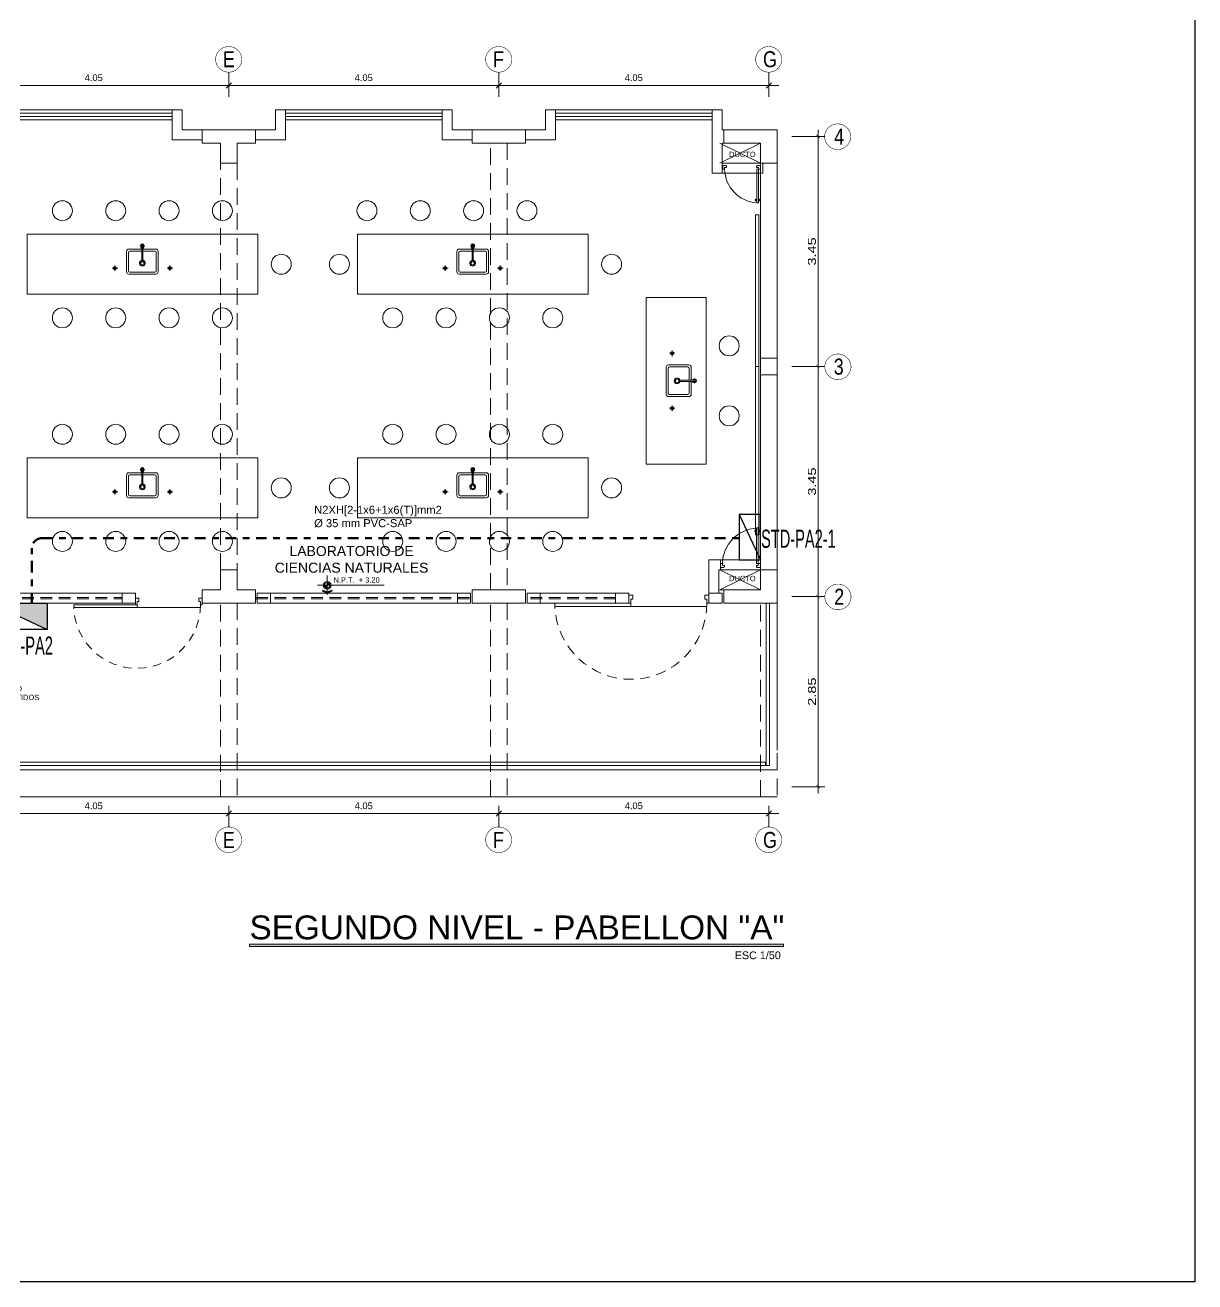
# Model space of a CAD drawing. Header units: millimetres. Extents: x 3354 to 3637, y 1117 to 1358.
# Drawn here: x 3391.95 to 3409.5, y 1208.44 to 1227.28 of the extents above; entities that cross this region are included whole.
import ezdxf

# ---------------------------------------------------------------- set-up
doc = ezdxf.new("R2010")
doc.units = ezdxf.units.MM
for name, pattern in [('DASHDOT2', [12.7, 6.35, -3.175, 0, -3.175]), ('DASHED2', [0.375, 0.25, -0.125]), ('TRAZOS2', [0.225, 0.15, -0.075])]:
    doc.linetypes.add(name, pattern=pattern)
for name, color, linetype, lineweight in [('ALIMENTADORES', 43, 'DASHDOT2', 50), ('CASCO', 252, 'Continuous', 9), ('COTAS', 7, 'Continuous', 9), ('MURO', 7, 'Continuous', 20), ('muros', 7, 'Continuous', 5), ('TABLERO', 122, 'Continuous', 25)]:
    doc.layers.add(name, color=color, linetype=linetype, lineweight=lineweight)
doc.layers.add('Efec-muebles', color=7, linetype='Continuous', lineweight=13, true_color=0x85826f)
doc.styles.add('1', font='arial.ttf')
doc.styles.add('2-SIETE', font='ARIALN.TTF', dxfattribs={"height": 0.07})
doc.styles.add('MARIA', font='arial.ttf', dxfattribs={"height": 0.12})
doc.styles.add('R60-50', font='arial.ttf', dxfattribs={"width": 1.3, "height": 0.12})
doc.styles.get("Standard").update_dxf_attribs({"font": 'arial.ttf'})
doc.styles.add('style1', font='arial.ttf')
doc.styles.add('style2', font='arial.ttf')
doc.dimstyles.new('1-50', dxfattribs={"dimtxt": 0.12, "dimasz": 0.05, "dimexe": 0.1, "dimexo": 0.1, "dimgap": 0.03, "dimtad": 1, "dimtoh": 1, "dimzin": 4, "dimdsep": 46, "dimtxsty": 'R60-50', "dimblk1": 'ARCHTICK', "dimblk2": 'ARCHTICK', "dimsah": 1, "dimcen": 0.09, "dimdle": 0.1, "dimclrd": 256, "dimclre": 256, "dimclrt": 7, "dimadec": 0, "dimazin": 0, "dimtfac": 1, "dimtix": 1, "dimtmove": 0, "dimatfit": 3, "dimfxl": 1, "dimtolj": 1, "dimtzin": 0, "dimarcsym": 0})
doc.dimstyles.new('Esc  1  50', dxfattribs={"dimtxt": 0.1, "dimasz": 0.08, "dimexe": 0.2, "dimexo": 0.15, "dimgap": 0.065, "dimtad": 1, "dimzin": 4, "dimdsep": 46, "dimtxsty": 'Standard', "dimblk": 'OBLIQUE', "dimcen": 0.12, "dimdle": 0.15, "dimadec": 0, "dimazin": 0, "dimtfac": 1, "dimtix": 1, "dimtmove": 0, "dimatfit": 3, "dimldrblk": 'OBLIQUE', "dimfxl": 1, "dimarcsym": 0})

# ---------------------------------------------------------------- blocks, each defined once
blk = doc.blocks.new('lavaderok')
at = {"layer": 'Efec-muebles'}
for p, q in [((3034.293, 1661.245), (3034.293, 1661.234)), ((3034.3, 1661.245), (3034.293, 1661.245)), ((3034.3, 1661.234), (3034.293, 1661.234)), ((3034.3, 1661.062), (3034.3, 1661.275)), ((3034.319, 1661.062), (3034.319, 1661.275)), ((3034.327, 1661.245), (3034.319, 1661.245)), ((3034.327, 1661.234), (3034.319, 1661.234)), ((3034.327, 1661.245), (3034.327, 1661.234)), ((3034.102, 1661.175), (3034.102, 1660.9)), ((3034.3, 1661.195), (3034.122, 1661.195)), ((3034.497, 1661.195), (3034.319, 1661.195)), ((3034.517, 1660.9), (3034.517, 1661.175)), ((3033.943, 1660.939), (3033.856, 1660.939)), ((3033.897, 1660.898), (3033.897, 1660.978)), ((3034.122, 1660.88), (3034.497, 1660.88)), ((3034.767, 1660.939), (3034.68, 1660.939)), ((3034.722, 1660.898), (3034.722, 1660.978))]:
    blk.add_line(p, q, dxfattribs=at)
for points in [[(3034.3, 1661.225), (3034.107, 1661.225, 0.414214), (3034.072, 1661.19), (3034.072, 1660.885, 0.414214), (3034.107, 1660.85)], [(3034.107, 1660.85), (3034.512, 1660.85, 0.414214), (3034.547, 1660.885), (3034.547, 1661.19, 0.414214), (3034.512, 1661.225), (3034.319, 1661.225)]]:
    blk.add_lwpolyline(points, format="xyb", dxfattribs=at)
for centre, radius in [((3034.31, 1661.013), 0.025), ((3033.897, 1660.939), 0.0242), ((3033.897, 1660.939), 0.015), ((3033.897, 1660.939), 0.00883), ((3034.722, 1660.939), 0.0242), ((3034.722, 1660.939), 0.015), ((3034.722, 1660.939), 0.00883)]:
    blk.add_circle(centre, radius, dxfattribs=at)
for centre, radius, start, end in [((3034.31, 1661.275), 0.0296, 288.7841, 251.2159), ((3034.31, 1661.275), 0.0226, 294.9499, 245.0501), ((3034.31, 1661.275), 0.00952, 0, 180), ((3034.122, 1661.175), 0.02, 90, 180), ((3034.31, 1661.013), 0.0428, 103.9271, 76.0729), ((3034.31, 1661.013), 0.0383, 99.4862, 80.5138), ((3034.31, 1661.062), 0.0125, 139.6408, 40.3592), ((3034.31, 1661.062), 0.00953, 180, 0), ((3034.497, 1661.175), 0.02, 0, 90), ((3034.122, 1660.9), 0.02, 180, 270), ((3034.497, 1660.9), 0.02, 270, 0)]:
    blk.add_arc(centre, radius, start, end, dxfattribs=at)
blk = doc.blocks.new('_Oblique')
at = {"color": 0, "linetype": 'ByBlock', "lineweight": -2}
blk.add_line((-0.5, -0.5), (0.5, 0.5), dxfattribs=at)
blk = doc.blocks.new('*D342')
at = {"layer": 'CASCO', "color": 0, "lineweight": -2, "transparency": 16777216}
for p, q in [((3368.486, 1257.703), (3368.486, 1258.066)), ((3372.536, 1257.698), (3372.536, 1258.066)), ((3368.336, 1257.866), (3372.686, 1257.866))]:
    blk.add_line(p, q, dxfattribs=at)
at = {"layer": 'Defpoints', "color": 0, "transparency": 16777216}
for p in [(3372.536, 1257.866), (3368.486, 1257.553), (3372.536, 1257.548)]:
    blk.add_point(p, dxfattribs=at)
at = {"layer": 'CASCO', "color": 0, "lineweight": -2, "transparency": 16777216, "xscale": 0.08, "yscale": 0.08, "zscale": 0.08, "rotation": 180}
blk.add_blockref('_Oblique', (3368.486, 1257.866), dxfattribs=at)
at = {"layer": 'CASCO', "color": 0, "lineweight": -2, "transparency": 16777216, "xscale": 0.08, "yscale": 0.08, "zscale": 0.08}
blk.add_blockref('_Oblique', (3372.536, 1257.866), dxfattribs=at)
at = {"layer": 'CASCO', "color": 0, "transparency": 16777216, "insert": (3370.511, 1257.982), "char_height": 0.1, "attachment_point": 5}
blk.add_mtext('4.05', dxfattribs=at)
blk = doc.blocks.new('*D343')
at = {"layer": 'CASCO', "color": 0, "lineweight": -2, "transparency": 16777216}
for p, q in [((3372.536, 1257.698), (3372.536, 1258.066)), ((3376.586, 1257.698), (3376.586, 1258.066)), ((3372.386, 1257.866), (3376.736, 1257.866))]:
    blk.add_line(p, q, dxfattribs=at)
at = {"layer": 'Defpoints', "color": 0, "transparency": 16777216}
for p in [(3376.586, 1257.866), (3372.536, 1257.548), (3376.586, 1257.548)]:
    blk.add_point(p, dxfattribs=at)
at = {"layer": 'CASCO', "color": 0, "lineweight": -2, "transparency": 16777216, "xscale": 0.08, "yscale": 0.08, "zscale": 0.08, "rotation": 180}
blk.add_blockref('_Oblique', (3372.536, 1257.866), dxfattribs=at)
at = {"layer": 'CASCO', "color": 0, "lineweight": -2, "transparency": 16777216, "xscale": 0.08, "yscale": 0.08, "zscale": 0.08}
blk.add_blockref('_Oblique', (3376.586, 1257.866), dxfattribs=at)
at = {"layer": 'CASCO', "color": 0, "transparency": 16777216, "insert": (3374.561, 1257.982), "char_height": 0.1, "attachment_point": 5}
blk.add_mtext('4.05', dxfattribs=at)
blk = doc.blocks.new('*D344')
at = {"layer": 'CASCO', "color": 0, "lineweight": -2, "transparency": 16777216}
for p, q in [((3376.586, 1257.698), (3376.586, 1258.066)), ((3380.636, 1257.698), (3380.636, 1258.066)), ((3376.436, 1257.866), (3380.786, 1257.866))]:
    blk.add_line(p, q, dxfattribs=at)
at = {"layer": 'Defpoints', "color": 0, "transparency": 16777216}
for p in [(3380.636, 1257.866), (3376.586, 1257.548), (3380.636, 1257.548)]:
    blk.add_point(p, dxfattribs=at)
at = {"layer": 'CASCO', "color": 0, "lineweight": -2, "transparency": 16777216, "xscale": 0.08, "yscale": 0.08, "zscale": 0.08, "rotation": 180}
blk.add_blockref('_Oblique', (3376.586, 1257.866), dxfattribs=at)
at = {"layer": 'CASCO', "color": 0, "lineweight": -2, "transparency": 16777216, "xscale": 0.08, "yscale": 0.08, "zscale": 0.08}
blk.add_blockref('_Oblique', (3380.636, 1257.866), dxfattribs=at)
at = {"layer": 'CASCO', "color": 0, "transparency": 16777216, "insert": (3378.611, 1257.982), "char_height": 0.1, "attachment_point": 5}
blk.add_mtext('4.05', dxfattribs=at)
blk = doc.blocks.new('_ARCHTICK')
at = {"color": 0, "linetype": 'ByBlock', "const_width": 0.15}
blk.add_lwpolyline([(-0.5, -0.5), (0.5, 0.5)], dxfattribs=at)
blk = doc.blocks.new('*D348')
at = {"layer": 'CASCO', "lineweight": -2, "ltscale": 2, "transparency": 16777216}
for p, q in [((3380.98, 1257.103), (3381.476, 1257.103)), ((3381.376, 1257.203), (3381.376, 1253.553)), ((3380.98, 1253.653), (3381.476, 1253.653))]:
    blk.add_line(p, q, dxfattribs=at)
at = {"layer": 'Defpoints', "color": 0, "ltscale": 2, "transparency": 16777216}
for p in [(3380.88, 1257.103), (3380.88, 1253.653), (3381.376, 1253.653)]:
    blk.add_point(p, dxfattribs=at)
at = {"layer": 'CASCO', "lineweight": -2, "ltscale": 2, "transparency": 16777216, "xscale": 0.05, "yscale": 0.05, "zscale": 0.05}
for p, rotation in [((3381.376, 1257.103), 90), ((3381.376, 1253.653), 270)]:
    blk.add_blockref('_ARCHTICK', p, dxfattribs=dict(at, rotation=rotation))
at = {"layer": 'CASCO', "color": 7, "ltscale": 2, "transparency": 16777216, "insert": (3381.285, 1255.378), "char_height": 0.12, "attachment_point": 5, "rotation": 90, "style": 'R60-50'}
blk.add_mtext('\\A1;3.45', dxfattribs=at)
blk = doc.blocks.new('*D349')
at = {"layer": 'CASCO', "lineweight": -2, "ltscale": 2, "transparency": 16777216}
for p, q in [((3380.98, 1253.653), (3381.476, 1253.653)), ((3381.376, 1253.753), (3381.376, 1250.103)), ((3380.98, 1250.203), (3381.476, 1250.203))]:
    blk.add_line(p, q, dxfattribs=at)
at = {"layer": 'Defpoints', "color": 0, "ltscale": 2, "transparency": 16777216}
for p in [(3380.88, 1253.653), (3380.88, 1250.203), (3381.376, 1250.203)]:
    blk.add_point(p, dxfattribs=at)
at = {"layer": 'CASCO', "lineweight": -2, "ltscale": 2, "transparency": 16777216, "xscale": 0.05, "yscale": 0.05, "zscale": 0.05}
for p, rotation in [((3381.376, 1253.653), 90), ((3381.376, 1250.203), 270)]:
    blk.add_blockref('_ARCHTICK', p, dxfattribs=dict(at, rotation=rotation))
at = {"layer": 'CASCO', "color": 7, "ltscale": 2, "transparency": 16777216, "insert": (3381.285, 1251.928), "char_height": 0.12, "attachment_point": 5, "rotation": 90, "style": 'R60-50'}
blk.add_mtext('\\A1;3.45', dxfattribs=at)
blk = doc.blocks.new('*D350')
at = {"layer": 'CASCO', "lineweight": -2, "ltscale": 2, "transparency": 16777216}
for p, q in [((3381.376, 1250.303), (3381.376, 1247.253)), ((3380.98, 1250.203), (3381.476, 1250.203)), ((3380.98, 1247.353), (3381.476, 1247.353))]:
    blk.add_line(p, q, dxfattribs=at)
at = {"layer": 'Defpoints', "color": 0, "ltscale": 2, "transparency": 16777216}
for p in [(3380.88, 1250.203), (3380.88, 1247.353), (3381.376, 1247.353)]:
    blk.add_point(p, dxfattribs=at)
at = {"layer": 'CASCO', "lineweight": -2, "ltscale": 2, "transparency": 16777216, "xscale": 0.05, "yscale": 0.05, "zscale": 0.05}
for p, rotation in [((3381.376, 1250.203), 90), ((3381.376, 1247.353), 270)]:
    blk.add_blockref('_ARCHTICK', p, dxfattribs=dict(at, rotation=rotation))
at = {"layer": 'CASCO', "color": 7, "ltscale": 2, "transparency": 16777216, "insert": (3381.285, 1248.778), "char_height": 0.12, "attachment_point": 5, "rotation": 90, "style": 'R60-50'}
blk.add_mtext('\\A1;2.85', dxfattribs=at)
blk = doc.blocks.new('*D354')
at = {"layer": 'CASCO', "color": 0, "lineweight": -2, "transparency": 16777216}
for p, q in [((3368.486, 1247.064), (3368.486, 1246.749)), ((3372.536, 1247.068), (3372.536, 1246.749)), ((3368.336, 1246.949), (3372.686, 1246.949))]:
    blk.add_line(p, q, dxfattribs=at)
at = {"layer": 'Defpoints', "color": 0, "transparency": 16777216}
for p in [(3368.486, 1247.214), (3372.536, 1247.218), (3372.536, 1246.949)]:
    blk.add_point(p, dxfattribs=at)
at = {"layer": 'CASCO', "color": 0, "lineweight": -2, "transparency": 16777216, "xscale": 0.08, "yscale": 0.08, "zscale": 0.08, "rotation": 180}
blk.add_blockref('_Oblique', (3368.486, 1246.949), dxfattribs=at)
at = {"layer": 'CASCO', "color": 0, "lineweight": -2, "transparency": 16777216, "xscale": 0.08, "yscale": 0.08, "zscale": 0.08}
blk.add_blockref('_Oblique', (3372.536, 1246.949), dxfattribs=at)
at = {"layer": 'CASCO', "color": 0, "transparency": 16777216, "insert": (3370.511, 1247.065), "char_height": 0.1, "attachment_point": 5}
blk.add_mtext('4.05', dxfattribs=at)
blk = doc.blocks.new('*D355')
at = {"layer": 'CASCO', "color": 0, "lineweight": -2, "transparency": 16777216}
for p, q in [((3372.536, 1247.068), (3372.536, 1246.749)), ((3376.586, 1247.068), (3376.586, 1246.749)), ((3372.386, 1246.949), (3376.736, 1246.949))]:
    blk.add_line(p, q, dxfattribs=at)
at = {"layer": 'Defpoints', "color": 0, "transparency": 16777216}
for p in [(3372.536, 1247.218), (3376.586, 1247.218), (3376.586, 1246.949)]:
    blk.add_point(p, dxfattribs=at)
at = {"layer": 'CASCO', "color": 0, "lineweight": -2, "transparency": 16777216, "xscale": 0.08, "yscale": 0.08, "zscale": 0.08, "rotation": 180}
blk.add_blockref('_Oblique', (3372.536, 1246.949), dxfattribs=at)
at = {"layer": 'CASCO', "color": 0, "lineweight": -2, "transparency": 16777216, "xscale": 0.08, "yscale": 0.08, "zscale": 0.08}
blk.add_blockref('_Oblique', (3376.586, 1246.949), dxfattribs=at)
at = {"layer": 'CASCO', "color": 0, "transparency": 16777216, "insert": (3374.561, 1247.065), "char_height": 0.1, "attachment_point": 5}
blk.add_mtext('4.05', dxfattribs=at)
blk = doc.blocks.new('*D356')
at = {"layer": 'CASCO', "color": 0, "lineweight": -2, "transparency": 16777216}
for p, q in [((3376.586, 1247.068), (3376.586, 1246.749)), ((3380.636, 1247.068), (3380.636, 1246.749)), ((3376.436, 1246.949), (3380.786, 1246.949))]:
    blk.add_line(p, q, dxfattribs=at)
at = {"layer": 'Defpoints', "color": 0, "transparency": 16777216}
for p in [(3376.586, 1247.218), (3380.636, 1247.218), (3380.636, 1246.949)]:
    blk.add_point(p, dxfattribs=at)
at = {"layer": 'CASCO', "color": 0, "lineweight": -2, "transparency": 16777216, "xscale": 0.08, "yscale": 0.08, "zscale": 0.08, "rotation": 180}
blk.add_blockref('_Oblique', (3376.586, 1246.949), dxfattribs=at)
at = {"layer": 'CASCO', "color": 0, "lineweight": -2, "transparency": 16777216, "xscale": 0.08, "yscale": 0.08, "zscale": 0.08}
blk.add_blockref('_Oblique', (3380.636, 1246.949), dxfattribs=at)
at = {"layer": 'CASCO', "color": 0, "transparency": 16777216, "insert": (3378.611, 1247.065), "char_height": 0.1, "attachment_point": 5}
blk.add_mtext('4.05', dxfattribs=at)
blk = doc.blocks.new('THT')
for p, q in [((-1.074, 0.413), (-1.014, 0.413)), ((-1.074, 0.293), (-1.074, 0.413)), ((-1.014, 0.413), (-1.014, 0.353)), ((0.126, 0.413), (0.066, 0.413)), ((0.066, 0.413), (0.066, 0.353)), ((0.126, 0.293), (0.126, 0.413)), ((-1.044, 0.293), (-1.074, 0.293)), ((-1.044, 0.353), (-1.044, 0.293)), ((-1.014, 0.353), (-1.044, 0.353)), ((0.096, 0.245), (-1.044, 0.245)), ((0.066, 0.353), (0.096, 0.353)), ((0.096, 0.353), (0.096, 0.293)), ((0.096, 0.293), (0.126, 0.293)), ((0.096, 0.293), (0.096, 0.245)), ((1.236, 0.293), (0.096, 0.293)), ((0.096, 0.245), (1.236, 0.245)), ((1.236, 0.245), (1.236, 0.293))]:
    blk.add_line(p, q)
at = {"linetype": 'TRAZOS2'}
blk.add_arc((0.096, 0.293), 1.14, 180, 357.5868, dxfattribs=at)
blk = doc.blocks.new('cgytutytry')
at = {"layer": 'CASCO'}
for p, q in [((-4.482, 891.175), (-4.487, 891.175)), ((-4.487, 891.175), (-4.487, 891.1)), ((-4.487, 891.1), (-4.487, 891.175)), ((-4.487, 891.175), (-4.482, 891.175)), ((-4.467, 891.08), (-4.487, 891.1)), ((-4.467, 891.08), (-4.487, 891.1)), ((-4.482, 891.18), (-4.482, 891.175)), ((-4.391, 891.18), (-4.482, 891.18)), ((-4.482, 891.175), (-4.482, 891.18)), ((-4.432, 891.08), (-4.467, 891.08)), ((-4.432, 891.08), (-4.467, 891.08)), ((-4.386, 891.126), (-4.432, 891.126)), ((-4.432, 891.126), (-4.432, 891.08)), ((-4.391, 891.18), (-4.391, 891.175)), ((-4.391, 891.18), (-4.391, 891.175)), ((-4.386, 891.175), (-4.391, 891.175)), ((-4.391, 891.175), (-4.386, 891.175)), ((-4.386, 891.175), (-4.386, 891.126)), ((-4.386, 891.175), (-4.386, 891.126)), ((-4.386, 891.085), (-4.386, 891.126)), ((-4.386, 891.126), (-3.497, 891.126)), ((-3.497, 891.085), (-4.386, 891.085)), ((-3.598, 891.132), (-3.598, 891.14)), ((-3.598, 891.14), (-3.594, 891.14)), ((-3.55, 891.132), (-3.598, 891.132)), ((-3.598, 891.075), (-3.598, 891.08)), ((-3.598, 891.08), (-3.55, 891.08)), ((-3.594, 891.075), (-3.598, 891.075)), ((-3.594, 891.155), (-3.589, 891.175)), ((-3.594, 891.14), (-3.594, 891.155)), ((-3.594, 891.057), (-3.594, 891.075)), ((-3.589, 891.037), (-3.594, 891.057)), ((-3.589, 891.175), (-3.559, 891.175)), ((-3.559, 891.037), (-3.589, 891.037)), ((-3.559, 891.175), (-3.554, 891.155)), ((-3.554, 891.057), (-3.559, 891.037)), ((-3.554, 891.155), (-3.554, 891.137)), ((-3.554, 891.137), (-3.55, 891.137)), ((-3.55, 891.075), (-3.554, 891.075)), ((-3.554, 891.075), (-3.554, 891.057)), ((-3.55, 891.137), (-3.55, 891.132)), ((-3.55, 891.08), (-3.55, 891.075)), ((-3.497, 891.126), (-3.497, 891.085)), ((-4.467, 890.281), (-4.487, 890.261)), ((-4.487, 890.261), (-4.467, 890.281)), ((-4.487, 890.261), (-4.487, 890.185)), ((-4.487, 890.185), (-4.487, 890.261)), ((-4.487, 890.185), (-4.482, 890.185)), ((-4.482, 890.185), (-4.487, 890.185)), ((-4.482, 890.185), (-4.482, 890.18)), ((-4.482, 890.18), (-4.482, 890.185)), ((-4.482, 890.18), (-4.391, 890.18)), ((-4.467, 890.281), (-4.433, 890.281)), ((-4.467, 890.281), (-4.433, 890.281)), ((-4.433, 890.281), (-4.433, 890.231)), ((-4.433, 890.231), (-4.386, 890.231)), ((-4.391, 890.185), (-4.386, 890.185)), ((-4.391, 890.185), (-4.391, 890.18)), ((-4.386, 890.185), (-4.391, 890.185)), ((-4.391, 890.185), (-4.391, 890.18)), ((-4.386, 890.231), (-4.386, 890.185)), ((-4.386, 890.231), (-4.386, 890.185))]:
    blk.add_line(p, q, dxfattribs=at)
for points in [[(-4.432, 891.08), (-4.432, 891.126), (-4.386, 891.126)], [(-4.386, 890.231), (-4.433, 890.231), (-4.433, 890.281)]]:
    blk.add_lwpolyline(points, dxfattribs=at)
for points in [[(-3.497, 891.126), (-3.497, 891.085), (-4.386, 891.085), (-4.386, 891.126)], [(-3.55, 891.132), (-3.55, 891.137), (-3.598, 891.137), (-3.598, 891.132)], [(-3.55, 891.08), (-3.55, 891.075), (-3.598, 891.075), (-3.598, 891.08)], [(-3.554, 891.14), (-3.554, 891.155), (-3.559, 891.175), (-3.589, 891.175), (-3.594, 891.155), (-3.594, 891.14)], [(-3.554, 891.071), (-3.554, 891.057), (-3.559, 891.037), (-3.589, 891.037), (-3.594, 891.057), (-3.594, 891.071)]]:
    blk.add_lwpolyline(points, close=True, dxfattribs=at)
blk.add_arc((-4.408, 891.143), 0.913, 271.3362, 356.359, dxfattribs=at)
blk = doc.blocks.new('dtyrdyt')
at = {"layer": 'CASCO'}
h = blk.add_hatch(color=256, dxfattribs=at)
h.paths.add_polyline_path([(850.126, 424.939), (850.167, 424.939, 0.414214), (850.126, 424.98)])
h.paths.add_polyline_path([(850.126, 424.898), (850.126, 424.939), (850.084, 424.939, 0.414214)])
blk.add_hatch(color=256, dxfattribs=at).paths.add_polyline_path([(850.126, 424.839), (850.057, 424.867), (850.049, 424.849), (850.126, 424.818), (850.202, 424.849), (850.194, 424.867)])
for p, q in [((849.981, 424.939), (850.981, 424.939)), ((850.126, 424.939), (850.126, 425.084)), ((850.126, 424.939), (850.126, 424.795)), ((850.126, 424.818), (850.049, 424.849)), ((850.126, 424.839), (850.057, 424.867)), ((850.126, 424.839), (850.194, 424.867)), ((850.126, 424.818), (850.202, 424.849)), ((850.202, 424.849), (850.194, 424.867))]:
    blk.add_line(p, q, dxfattribs=at)
for radius in [0.0578, 0.0413]:
    blk.add_circle((850.126, 424.939), radius, dxfattribs=at)
blk = doc.blocks.new('TABLERO ELECTRICO')
at = {"layer": 'TABLERO'}
blk.add_hatch(color=256, dxfattribs=at).paths.add_polyline_path([(138.888, 62.418), (138.888, 61.688), (139.228, 62.418)])
blk.add_line((138.888, 61.688), (139.228, 62.418), dxfattribs=at)
blk.add_lwpolyline([(139.228, 62.418), (139.228, 61.688), (138.888, 61.688), (138.888, 62.418)], close=True, dxfattribs=at)
blk = doc.blocks.new('D')
at = {"layer": 'TABLERO'}
blk.add_line((3390.514, 1173.454), (3390.831, 1172.773), dxfattribs=at)
blk.add_lwpolyline([(3390.514, 1173.454), (3390.514, 1172.773), (3390.831, 1172.773), (3390.831, 1173.454)], close=True, dxfattribs=at)
blk = doc.blocks.new('2 PISO')
at = {"layer": 'CASCO', "lineweight": 0}
for p, q in [((3371.686, 1257.503), (3369.336, 1257.503)), ((3375.736, 1257.503), (3373.386, 1257.503)), ((3379.786, 1257.503), (3377.436, 1257.503)), ((3380.761, 1247.9), (3380.761, 1250.103))]:
    blk.add_line(p, q, dxfattribs=at)
at = {"layer": 'CASCO', "ltscale": 2}
for p, q in [((3369.336, 1257.349), (3371.686, 1257.349)), ((3373.386, 1257.349), (3375.736, 1257.349)), ((3377.436, 1257.349), (3379.786, 1257.349))]:
    blk.add_line(p, q, dxfattribs=at)
at = {"layer": 'CASCO', "lineweight": 5}
for p, q in [((3379.901, 1257.003), (3380.511, 1256.703)), ((3380.511, 1257.003), (3379.901, 1256.703)), ((3379.901, 1250.303), (3380.511, 1250.603)), ((3380.511, 1250.303), (3379.901, 1250.603)), ((3379.961, 1250.303), (3379.901, 1250.303))]:
    blk.add_line(p, q, dxfattribs=at)
at = {"layer": 'CASCO'}
blk.add_line((3372.561, 1250.603), (3372.411, 1250.603), dxfattribs=at)
at = {"layer": 'CASCO', "ltscale": 2, "const_width": 0.0076}
for points in [[(3372.733, 1258.263, 0.951688), (3372.339, 1258.263, 1)], [(3376.783, 1258.263, 0.951688), (3376.389, 1258.263, 1)], [(3380.833, 1258.263, 0.951688), (3380.439, 1258.263, 1)], [(3381.473, 1257.103, -0.951688), (3381.867, 1257.103, -1)], [(3381.476, 1253.653, -0.951688), (3381.87, 1253.653, -1)], [(3381.477, 1250.203, -0.951688), (3381.871, 1250.203, -1)], [(3372.733, 1246.552, -0.951688), (3372.339, 1246.552, -1)], [(3376.783, 1246.552, -0.951688), (3376.389, 1246.552, -1)], [(3380.833, 1246.552, -0.951688), (3380.439, 1246.552, -1)]]:
    blk.add_lwpolyline(points, format="xyb", close=True, dxfattribs=at)
at = {"layer": 'CASCO'}
for points in [[(3369.336, 1257.449), (3371.686, 1257.449), (3371.686, 1257.399), (3369.336, 1257.399), (3369.336, 1257.449)], [(3373.386, 1257.449), (3375.736, 1257.449), (3375.736, 1257.399), (3373.386, 1257.399), (3373.386, 1257.449)], [(3377.436, 1257.449), (3379.786, 1257.449), (3379.786, 1257.399), (3377.436, 1257.399), (3377.436, 1257.449)], [(3376.186, 1257.003), (3376.186, 1257.203), (3376.986, 1257.203), (3376.986, 1257.003), (3376.186, 1257.003)], [(3379.961, 1257.203), (3380.761, 1257.203), (3380.761, 1256.703), (3380.511, 1256.703), (3380.511, 1257.003), (3379.961, 1257.003), (3379.961, 1257.203)], [(3379.961, 1250.103), (3380.761, 1250.103), (3380.761, 1250.603), (3380.511, 1250.603), (3380.511, 1250.303), (3379.961, 1250.303), (3379.961, 1250.103)], [(3376.186, 1250.103), (3376.186, 1250.303), (3376.986, 1250.303), (3376.986, 1250.103), (3376.186, 1250.103)]]:
    blk.add_lwpolyline(points, dxfattribs=at)
at = {"layer": 'CASCO', "ltscale": 2}
for points in [[(3372.136, 1257.203), (3371.836, 1257.203), (3371.836, 1257.503), (3371.686, 1257.503), (3371.686, 1257.053), (3372.136, 1257.053)], [(3373.386, 1257.503), (3373.236, 1257.503), (3373.236, 1257.203), (3372.936, 1257.203), (3372.936, 1257.053), (3373.386, 1257.053)], [(3376.186, 1257.203), (3375.886, 1257.203), (3375.886, 1257.503), (3375.736, 1257.503), (3375.736, 1257.053), (3376.186, 1257.053)], [(3377.436, 1257.503), (3377.286, 1257.503), (3377.286, 1257.203), (3376.986, 1257.203), (3376.986, 1257.053), (3377.436, 1257.053)], [(3369.111, 1250.253), (3370.94, 1250.253), (3370.94, 1250.103), (3369.111, 1250.103)], [(3373.161, 1250.253), (3375.966, 1250.253), (3375.966, 1250.103), (3373.161, 1250.103)], [(3377.206, 1250.253), (3378.336, 1250.253), (3378.336, 1250.103), (3377.206, 1250.103)]]:
    blk.add_lwpolyline(points, close=True, dxfattribs=at)
for points in [[(3379.936, 1257.003), (3379.961, 1257.003), (3379.961, 1257.203), (3379.936, 1257.203), (3379.936, 1257.503), (3379.786, 1257.503), (3379.786, 1257.053), (3379.786, 1257.053), (3379.786, 1256.553), (3379.936, 1256.553), (3379.936, 1256.553), (3379.936, 1256.553), (3379.936, 1257.003)], [(3379.736, 1250.253), (3379.736, 1250.753), (3379.911, 1250.753), (3379.911, 1250.603), (3379.886, 1250.603), (3379.886, 1250.253), (3379.736, 1250.253)]]:
    blk.add_lwpolyline(points, dxfattribs=at)
at = {"layer": 'CASCO'}
for points in [[(3372.136, 1257.003), (3372.411, 1257.003), (3372.411, 1256.703), (3372.661, 1256.703), (3372.661, 1257.003), (3372.936, 1257.003), (3372.936, 1257.203), (3372.936, 1257.203), (3372.136, 1257.203), (3372.136, 1257.203)], [(3380.511, 1253.778), (3380.761, 1253.778), (3380.761, 1256.703), (3380.511, 1256.703)], [(3380.486, 1253.653), (3380.486, 1255.928), (3380.436, 1255.928), (3380.436, 1253.653)], [(3380.486, 1253.653), (3380.486, 1251.128), (3380.436, 1251.128), (3380.436, 1253.653)], [(3380.511, 1253.778), (3380.511, 1253.528), (3380.761, 1253.528), (3380.761, 1253.778)], [(3380.511, 1253.528), (3380.761, 1253.528), (3380.761, 1250.603), (3380.511, 1250.603)], [(3372.136, 1250.303), (3372.411, 1250.303), (3372.411, 1250.603), (3372.661, 1250.603), (3372.661, 1250.303), (3372.936, 1250.303), (3372.936, 1250.103), (3372.661, 1250.103), (3372.411, 1250.103), (3372.136, 1250.103)], [(3371.136, 1250.103), (3370.94, 1250.103), (3370.94, 1250.253), (3371.136, 1250.253)], [(3373.161, 1250.103), (3372.961, 1250.103), (3372.961, 1250.253), (3373.161, 1250.253)], [(3376.161, 1250.103), (3375.966, 1250.103), (3375.966, 1250.253), (3376.161, 1250.253)], [(3377.011, 1250.103), (3377.206, 1250.103), (3377.206, 1250.253), (3377.011, 1250.253)], [(3378.536, 1250.103), (3378.336, 1250.103), (3378.336, 1250.253), (3378.536, 1250.253)], [(3379.936, 1250.103), (3379.736, 1250.103), (3379.736, 1250.253), (3379.936, 1250.253)]]:
    blk.add_lwpolyline(points, close=True, dxfattribs=at)
at = {"layer": 'CASCO', "linetype": 'DASHED2', "lineweight": 5}
for points in [[(3376.461, 1257.003), (3376.711, 1257.003), (3376.711, 1250.303), (3376.461, 1250.303)], [(3372.411, 1256.703), (3372.661, 1256.703), (3372.661, 1250.603), (3372.411, 1250.603)], [(3380.511, 1250.103), (3380.761, 1250.103), (3380.761, 1247.203), (3380.511, 1247.203)]]:
    blk.add_lwpolyline(points, close=True, dxfattribs=at)
at = {"layer": 'CASCO', "lineweight": 5}
for points in [[(3379.936, 1256.553), (3380.546, 1256.553), (3380.546, 1256.703), (3379.936, 1256.703)], [(3379.911, 1250.753), (3380.511, 1250.753), (3380.511, 1250.603), (3379.911, 1250.603)]]:
    blk.add_lwpolyline(points, close=True, dxfattribs=at)
at = {"layer": 'CASCO', "linetype": 'DASHED2', "ltscale": 0.7}
for points in [[(3368.886, 1250.191), (3370.94, 1250.191)], [(3368.886, 1250.168), (3370.94, 1250.168)], [(3372.946, 1250.191), (3376.186, 1250.191)], [(3372.946, 1250.168), (3376.186, 1250.168)], [(3378.336, 1250.191), (3376.986, 1250.191)], [(3378.336, 1250.168), (3376.986, 1250.168)]]:
    blk.add_lwpolyline(points, dxfattribs=at)
at = {"layer": 'CASCO', "linetype": 'DASHED2', "lineweight": 5}
for points in [[(3372.411, 1247.203), (3372.411, 1250.103), (3372.661, 1250.103), (3372.661, 1247.203)], [(3376.461, 1247.203), (3376.461, 1250.103), (3376.711, 1250.103), (3376.711, 1247.203)]]:
    blk.add_lwpolyline(points, dxfattribs=at)
at = {"layer": 'CASCO', "lineweight": 0}
for points in [[(3380.599, 1250.103), (3380.649, 1250.103), (3380.649, 1247.669), (3380.599, 1247.669)], [(3380.586, 1247.719), (3380.586, 1247.669), (3356.372, 1247.669), (3356.372, 1247.719)]]:
    blk.add_lwpolyline(points, close=True, dxfattribs=at)
blk.add_lwpolyline([(3380.761, 1247.603), (3380.761, 1247.603), (3356.211, 1247.603), (3356.211, 1247.603)], dxfattribs=at)
at = {"layer": 'CASCO', "lineweight": 0, "ltscale": 0.5}
blk.add_lwpolyline([(3356.211, 1247.203), (3356.211, 1247.203), (3380.761, 1247.203), (3380.761, 1247.203)], dxfattribs=at)
at = {"layer": 'CASCO', "lineweight": 13, "rotation": 270}
for p, xscale, yscale, zscale in [((2876.916, 1254.131), 0.5650878199641471, 0.5650878199641471, 0.5650878199641471), ((2845.803, 1253.33), -0.5999999999998181, 0.5999999999998181, 0.5999999999998181)]:
    blk.add_blockref('cgytutytry', p, dxfattribs=dict(at, xscale=xscale, yscale=yscale, zscale=zscale))
at = {"layer": 'CASCO'}
blk.add_blockref('dtyrdyt', (2523.887, 825.434), dxfattribs=at)
for p, xscale, yscale, zscale in [((3371.241, 1249.833), -0.833352957778536, 0.8333529582442725, 0.8333529577915336), ((3378.662, 1249.81), -1.000025000609412, 1.000025001168297, 1.000025000625009)]:
    blk.add_blockref('THT', p, dxfattribs=dict(at, xscale=xscale, yscale=yscale, zscale=zscale))
at = {"layer": 'CASCO', "style": 'style1', "width": 0.8}
for s, p in [('E', (3372.45, 1258.14)), ('F', (3376.5, 1258.14)), ('G', (3380.55, 1258.14)), ('4', (3381.617, 1256.981)), ('3', (3381.611, 1253.531)), ('2', (3381.618, 1250.081)), ('E', (3372.45, 1246.434)), ('F', (3376.5, 1246.434)), ('G', (3380.55, 1246.434))]:
    blk.add_text(s, height=0.24, dxfattribs=at).set_placement(p)
at = {"layer": 'CASCO', "style": '1'}
blk.add_text('N.P.T.  + 3.20', height=0.08, dxfattribs=at).set_placement((3374.108, 1250.413))
at = {"layer": 'CASCO'}
for s, insert, char_height, width, attachment_point, style in [('\\A1;DUCTO', (3380.241, 1256.873), 0.08, 2.09636, 2, '1'), ('\\A1;LABORATORIO DE \\PCIENCIAS NATURALES', (3374.379, 1250.76), 0.15, 4.61659, 5, 'style2'), ('\\A1;DUCTO', (3380.241, 1250.433), 0.08, 2.09636, 8, '1')]:
    blk.add_mtext(s, dxfattribs=dict(at, insert=insert, char_height=char_height, width=width, attachment_point=attachment_point, style=style))
at = {"layer": 'CASCO', "lineweight": 5, "insert": (3368.647, 1248.635), "char_height": 0.07998, "width": 2.09636, "attachment_point": 8, "style": '1'}
blk.add_mtext('PISO CEMENTO SEMIPULIDO \\PY BRUÑADO @ 1.00 AMBOS SENTIDOS', dxfattribs=at)
at = {"layer": 'CASCO'}
for base, p1, p2, picture, middle in [((3372.536, 1257.866), (3368.486, 1257.553), (3372.536, 1257.548), '*D342', (3370.511, 1257.982)), ((3376.586, 1257.866), (3372.536, 1257.548), (3376.586, 1257.548), '*D343', (3374.561, 1257.982)), ((3380.636, 1257.866), (3376.586, 1257.548), (3380.636, 1257.548), '*D344', (3378.611, 1257.982)), ((3372.536, 1246.949), (3368.486, 1247.214), (3372.536, 1247.218), '*D354', (3370.511, 1247.065)), ((3376.586, 1246.949), (3372.536, 1247.218), (3376.586, 1247.218), '*D355', (3374.561, 1247.065)), ((3380.636, 1246.949), (3376.586, 1247.218), (3380.636, 1247.218), '*D356', (3378.611, 1247.065))]:
    dim = blk.add_linear_dim(base=base, p1=p1, p2=p2, dimstyle='Esc  1  50', dxfattribs=at)
    dim.commit()
    dim.dimension.update_dxf_attribs({"geometry": picture, "text_midpoint": middle})
at = {"layer": 'CASCO', "ltscale": 2}
for base, p1, p2, override, picture, middle in [((3381.376, 1253.653), (3380.88, 1257.103), (3380.88, 1253.653), {"dimfxl": 0.05}, '*D348', (3381.285, 1255.378)), ((3381.376, 1250.203), (3380.88, 1253.653), (3380.88, 1250.203), {"dimtmove": 1, "dimfxl": 0.05}, '*D349', (3381.285, 1251.928)), ((3381.376, 1247.353), (3380.88, 1250.203), (3380.88, 1247.353), {"dimtmove": 1, "dimfxl": 0.05}, '*D350', (3381.285, 1248.778))]:
    dim = blk.add_linear_dim(base=base, p1=p1, p2=p2, angle=90, dimstyle='1-50', override=override, dxfattribs=at)
    dim.commit()
    dim.dimension.update_dxf_attribs({"geometry": picture, "text_midpoint": middle})

msp = doc.modelspace()

# ---------------------------------------------------------------- hatches: boundary and pattern name
at = {"layer": 'muros', "ltscale": 2}
msp.add_hatch(color=7, dxfattribs=at).paths.add_polyline_path([(3403.327, 1213.503), (3395.318, 1213.503), (3395.318, 1213.467), (3403.327, 1213.467)])

# ---------------------------------------------------------------- linework, layer by layer
at = {"ltscale": 2}
msp.add_lwpolyline([(3363.18, 1244.578), (3409.498, 1244.578), (3409.498, 1208.439), (3363.18, 1208.439)], close=True, dxfattribs=at)
at = {"layer": 'ALIMENTADORES', "ltscale": 0.025}
msp.add_lwpolyline([(3392.055, 1218.614), (3392.055, 1219.091), (3392.055, 1219.091), (3392.055, 1219.441, -0.414214), (3392.205, 1219.591), (3402.664, 1219.591)], format="xyb", dxfattribs=at)
at = {"layer": 'COTAS'}
msp.add_lwpolyline([(3403.327, 1213.503), (3395.318, 1213.503), (3395.318, 1213.467), (3403.327, 1213.467)], close=True, dxfattribs=at)
at = {"layer": 'Efec-muebles', "lineweight": 5}
for points in [[(3395.441, 1224.147), (3395.441, 1223.247), (3391.981, 1223.247), (3391.981, 1224.147)], [(3400.396, 1224.147), (3400.396, 1223.247), (3396.936, 1223.247), (3396.936, 1224.147)], [(3402.166, 1220.699), (3401.266, 1220.699), (3401.266, 1223.199), (3402.166, 1223.199)], [(3395.441, 1220.794), (3395.441, 1219.894), (3391.981, 1219.894), (3391.981, 1220.794)], [(3400.396, 1220.794), (3400.396, 1219.894), (3396.936, 1219.894), (3396.936, 1220.794)]]:
    msp.add_lwpolyline(points, close=True, dxfattribs=at)
for centre in [(3392.511, 1224.5), (3393.311, 1224.5), (3394.111, 1224.5), (3394.911, 1224.5), (3397.08, 1224.5), (3397.88, 1224.5), (3398.68, 1224.5), (3399.48, 1224.5), (3395.794, 1223.697), (3396.667, 1223.697), (3400.749, 1223.697), (3392.511, 1222.894), (3393.311, 1222.894), (3394.111, 1222.894), (3394.911, 1222.894), (3397.466, 1222.894), (3398.266, 1222.894), (3399.066, 1222.894), (3399.866, 1222.894), (3402.512, 1222.474), (3402.512, 1221.424), (3392.511, 1221.147), (3393.311, 1221.147), (3394.111, 1221.147), (3394.911, 1221.147), (3397.466, 1221.147), (3398.266, 1221.147), (3399.066, 1221.147), (3399.866, 1221.147), (3395.794, 1220.344), (3396.667, 1220.344), (3400.749, 1220.344), (3392.511, 1219.541), (3393.311, 1219.541), (3394.111, 1219.541), (3394.911, 1219.541), (3397.466, 1219.541), (3398.266, 1219.541), (3399.066, 1219.541), (3399.866, 1219.541)]:
    msp.add_circle(centre, 0.15, dxfattribs=at)

# ---------------------------------------------------------------- block references
msp.add_blockref('D', (12.15, 46.491))
at = {"layer": 'CASCO'}
msp.add_blockref('2 PISO', (22.47, -31.489), dxfattribs=at)
at = {"layer": 'Efec-muebles', "lineweight": 5}
msp.add_blockref('lavaderok', (359.401, -440.654), dxfattribs=at)
at = {"layer": 'muros'}
for p in [(359.401, -437.301), (364.356, -437.301), (364.356, -440.654)]:
    msp.add_blockref('lavaderok', p, dxfattribs=at)
at = {"layer": 'muros', "rotation": 270}
msp.add_blockref('lavaderok', (1740.718, 4256.259), dxfattribs=at)
at = {"layer": 'TABLERO', "xscale": 1.151306956799999, "yscale": 1.151306956799999, "zscale": 1.151306956799999, "rotation": 270.0000021777747}
msp.add_blockref('TABLERO ELECTRICO', (3320.421, 1378.517), dxfattribs=at)

# ---------------------------------------------------------------- texts
at = {"layer": 'COTAS'}
for s, height, style, p in [('SEGUNDO NIVEL - PABELLON "A"', 0.35785, '1', (3395.318, 1213.575)), ('ESC 1/50', 0.1155, 'style2', (3402.596, 1213.278))]:
    msp.add_text(s, height=height, dxfattribs=dict(at, style=style)).set_placement(p)
at = {"layer": 'MURO', "insert": (3396.288, 1220.075, 0.179), "char_height": 0.12, "attachment_point": 1, "style": 'MARIA'}
msp.add_mtext_dynamic_manual_height_columns('N2XH[2-1x6+1x6(T)]mm2\\PØ 35 mm PVC-SAP  ', width=2.02325, gutter_width=12.5, heights=[0], dxfattribs=at)
at = {"layer": 'TABLERO', "style": '2-SIETE', "width": 0.7}
for s, p in [('STD-PA2-1', (3402.991, 1219.445, 0.112)), ('TD-PA2', (3391.59, 1217.842, 0.112))]:
    msp.add_text(s, height=0.2733, rotation=0.0173, dxfattribs=at).set_placement(p)

doc.saveas('drawing.dxf')
